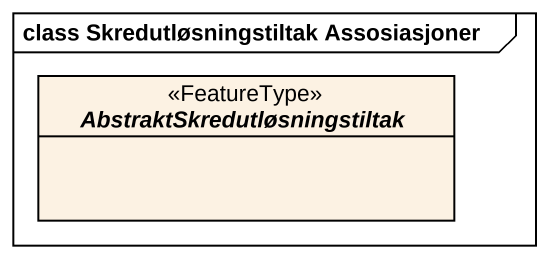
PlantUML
@startuml
mainframe class Skredutløsningstiltak Assosiasjoner
hide circle
hide empty members
abstract class "AbstraktSkredutløsningstiltak" as AbstraktSkredutløsningstilta <<FeatureType>>
@enduml
